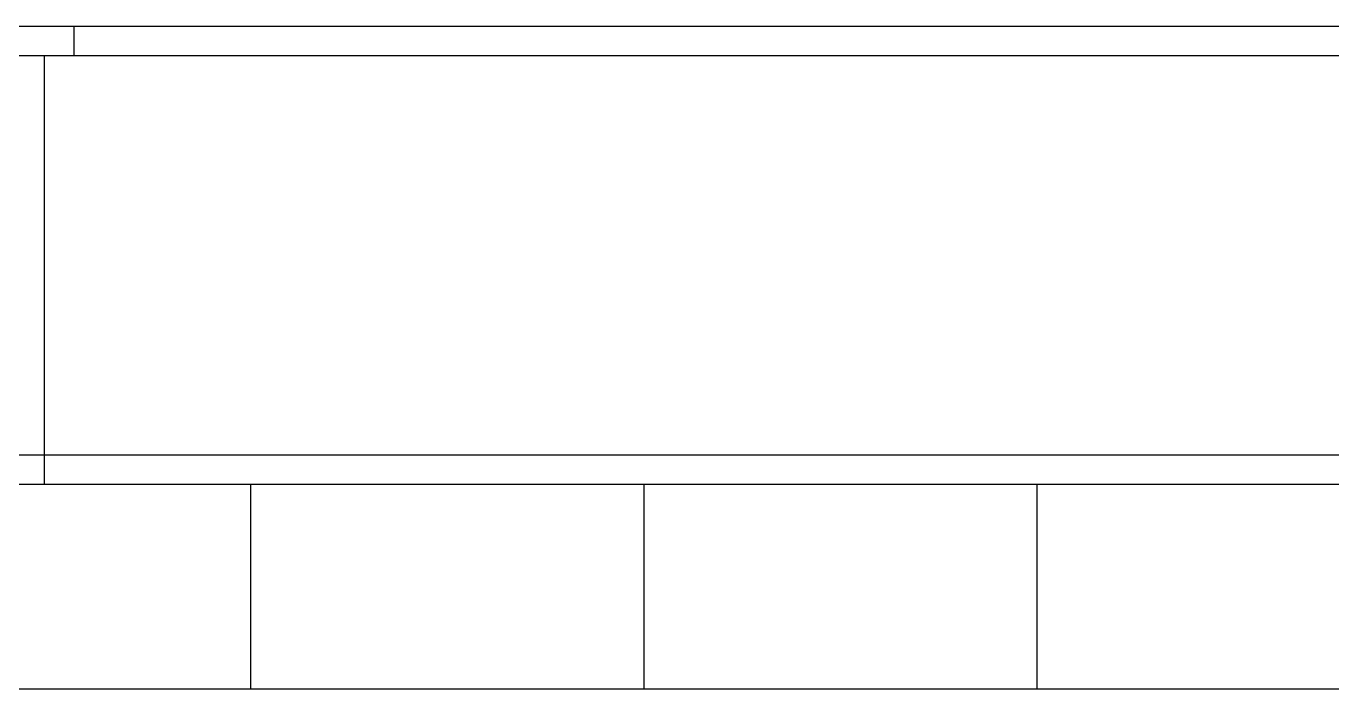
# Model space of a CAD drawing. Extents: x 3792242 to 5145247, y -1546315 to -1031918.
# Drawn here: x 4204283 to 4205611, y -1493650 to -1492976 of the extents above; entities that cross this region are included whole.
import ezdxf

# ---------------------------------------------------------------- set-up
doc = ezdxf.new("R2010")
doc.units = 0
doc.header["$MEASUREMENT"] = 0
doc.layers.add('TENKÁ', color=7, linetype='CONTINUOUS')

msp = doc.modelspace()

# ---------------------------------------------------------------- linework, layer by layer
at = {"layer": 'TENKÁ'}
for p, q in [((4158161.276, -1492975.641), (4217791.276, -1492975.641)), ((4204331.276, -1493005.641), (4204331.276, -1492975.641)), ((4158161.276, -1493005.641), (4217791.276, -1493005.641)), ((4204301.276, -1493441.477), (4204301.276, -1493005.641))]:
    msp.add_line(p, q, dxfattribs=at)
at = {"layer": 'TENKÁ', "color": 8}
for p, q in [((4172111.276, -1493411.477), (4217530.357, -1493411.477)), ((4172111.276, -1493441.477), (4217541.276, -1493441.477)), ((4204511.276, -1493649.641), (4204511.276, -1493441.477)), ((4204911.276, -1493649.641), (4204911.276, -1493441.477)), ((4205311.276, -1493649.641), (4205311.276, -1493441.477)), ((4172111.276, -1493649.641), (4217541.276, -1493649.641))]:
    msp.add_line(p, q, dxfattribs=at)

doc.saveas('drawing.dxf')
